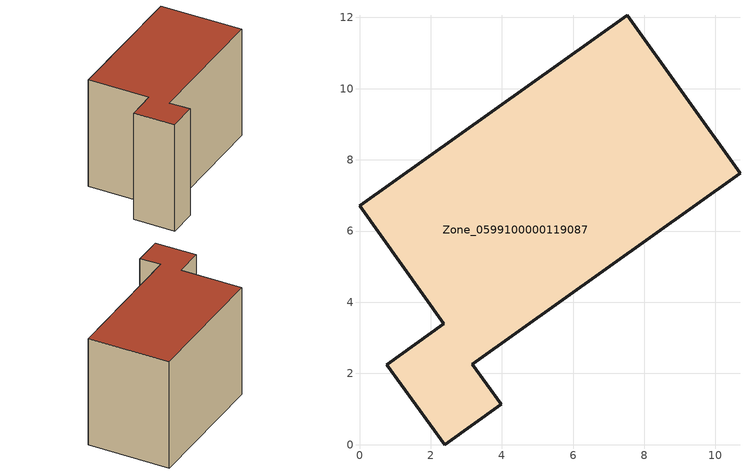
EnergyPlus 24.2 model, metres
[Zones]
Zone_0599100000119087
 floor ground (C_G): 7.53,12.06 10.69,7.62 3.17,2.26 3.98,1.13 2.39,0 0.77,2.24 2.37,3.39 0,6.71 z0
 wall outside (C_F): 10.69,7.62 7.53,12.06 0,6.71 2.37,3.39 0.77,2.24 2.39,0 3.98,1.13 3.17,2.26 10.69,7.62 z0:7.51
 roof outside (C_R): 2.39,0 3.98,1.13 3.17,2.26 10.69,7.62 7.53,12.06 0,6.71 2.37,3.39 0.77,2.24 z7.51
[BUILDING]
Pand.0599100000119087: North Axis=0; Terrain=City; Loads Convergence Tolerance Value=0.04; Temperature Convergence Tolerance Value=0.4; Solar Distribution=FullExterior; Maximum Number of Warmup Days=25; Minimum Number of Warmup Days=1
[Site:Location]
Rotterdam.The.Hague.AP_ZH_NLD Design_Conditions: Latitude=51.96; Longitude=4.45; Time Zone=1; Elevation=-4.5
[SITE:GROUNDTEMPERATURE:BUILDINGSURFACE]
18, 18, 18, 18, 18, 18, 18, 18, 18, 18, 18, 18
[MATERIAL] Thermal Absorptance=0.9; Solar Absorptance=0.7; Visible Absorptance=0.7
Name | Roughness | Thickness | Conductivity | Density | Specific Heat
G.TI.1975-1991 | MediumSmooth | 0.15 | 0.288461 | 540 | 1210
F.TI.1975-1991 | Rough | 0.3 | 0.230769 | 1920 | 840
R.TI.1975-1991 | MediumRough | 0.2 | 0.153846 | 1500 | 1000
[CONSTRUCTION]
C_G: G.TI.1975-1991
C_F: F.TI.1975-1991
C_R: R.TI.1975-1991
[ZONE]
Zone_0599100000119087: Type=1; Multiplier=1; Ceiling Height=Autocalculate; Volume=Autocalculate; Floor Area=autocalculate; Part of Total Floor Area=Yes
[ZONEINFILTRATION:DESIGNFLOWRATE]
Infil_Zone_0599100000119087: Zone or ZoneList or Space or SpaceList=Zone_0599100000119087; Schedule=AlwaysOn; Design Flow Rate Calculation Method=Flow/Area; Flow Rate per Floor Area=0.003; Constant Term Coefficient=1; Temperature Term Coefficient=0; Velocity Term Coefficient=0; Velocity Squared Term Coefficient=0
[HVACTEMPLATE:ZONE:IDEALLOADSAIRSYSTEM]
Zone_0599100000119087: Maximum Heating Supply Air Temperature=50; Minimum Cooling Supply Air Temperature=13; Maximum Heating Supply Air Humidity Ratio=0.0156; Minimum Cooling Supply Air Humidity Ratio=0.0077; Heating Limit=NoLimit; Cooling Limit=NoLimit; Dehumidification Control Type=ConstantSensibleHeatRatio; Cooling Sensible Heat Ratio=0.7; Dehumidification Setpoint=60; Humidification Control Type=None; Humidification Setpoint=30; Outdoor Air Method=None; Outdoor Air Flow Rate per Person=0.00944; Outdoor Air Flow Rate per Zone Floor Area=0; Outdoor Air Flow Rate per Zone=0; Demand Controlled Ventilation Type=None; Outdoor Air Economizer Type=NoEconomizer; Heat Recovery Type=None; Sensible Heat Recovery Effectiveness=0.7; Latent Heat Recovery Effectiveness=0.65
[ZONECONTROL:THERMOSTAT]
ThermostatControl_Zone_0599100000119087: Zone or ZoneList=Zone_0599100000119087; Control Type Schedule=DualSetpointControlType; Control 1=Thermostat_Zone_0599100000119087; Temperature Difference Between Cutout And Setpoint=0
[THERMOSTATSETPOINT:DUALSETPOINT]
Thermostat_Zone_0599100000119087: Heating Setpoint Temperature Schedule=HeatingSetpoint_Zone_0599100000119087; Cooling Setpoint Temperature Schedule=CoolingSetpoint_Zone_0599100000119087
[SCHEDULE:COMPACT]
HeatingSetpoint_Zone_0599100000119087: Through: 12/31, For: AllDays, Until: 24:00, 21
CoolingSetpoint_Zone_0599100000119087: Through: 12/31, For: AllDays, Until: 24:00, 24
DualSetpointControlType: Through: 12/31, For: AllDays, Until: 24:00, 4
AlwaysOn: Through: 12/31, For: AllDays, Until: 24:00, 1
